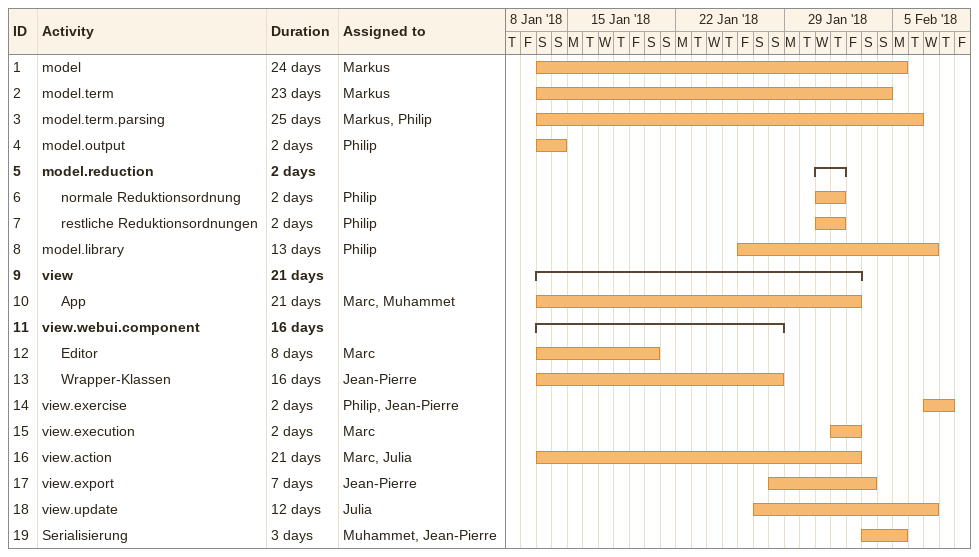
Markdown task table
| ID | Level | Task | Duration | Start | Finish | Resources |
|---|---|---|---|---|---|---|
| 1 | 1 | model | 24d | 2018-01-13 | 2018-02-05 | Markus |
| 2 | 1 | model.term | 23d | 2018-01-13 | 2018-02-04 | Markus |
| 3 | 1 | model.term.parsing | 25d | 2018-01-13 | 2018-02-06 | Markus, Philip |
| 4 | 1 | model.output | 2d | 2018-01-13 | 2018-01-14 | Philip |
| 5 | 1 | **model.reduction** | 2d | 2018-01-31 | 2018-02-01 |  |
| 6 | 2 | normale Reduktionsordnung | 2d | 2018-01-31 | 2018-02-01 | Philip |
| 7 | 2 | restliche Reduktionsordnungen | 2d | 2018-01-31 | 2018-02-01 | Philip |
| 8 | 1 | model.library | 13d | 2018-01-26 | 2018-02-07 | Philip |
| 9 | 1 | **view** | 21d | 2018-01-13 | 2018-02-02 |  |
| 10 | 2 | App | 21d | 2018-01-13 | 2018-02-02 | Marc, Muhammet |
| 11 | 1 | **view.webui.component** | 16d | 2018-01-13 | 2018-01-28 |  |
| 12 | 2 | Editor | 8d | 2018-01-13 | 2018-01-20 | Marc |
| 13 | 2 | Wrapper-Klassen | 16d | 2018-01-13 | 2018-01-28 | Jean-Pierre |
| 14 | 1 | view.exercise | 2d | 2018-02-07 | 2018-02-08 | Philip, Jean-Pierre |
| 15 | 1 | view.execution | 2d | 2018-02-01 | 2018-02-02 | Marc |
| 16 | 1 | view.action | 21d | 2018-01-13 | 2018-02-02 | Marc, Julia |
| 17 | 1 | view.export | 7d | 2018-01-28 | 2018-02-03 | Jean-Pierre |
| 18 | 1 | view.update | 12d | 2018-01-27 | 2018-02-07 | Julia |
| 19 | 1 | Serialisierung | 3d | 2018-02-03 | 2018-02-05 | Muhammet, Jean-Pierre |
